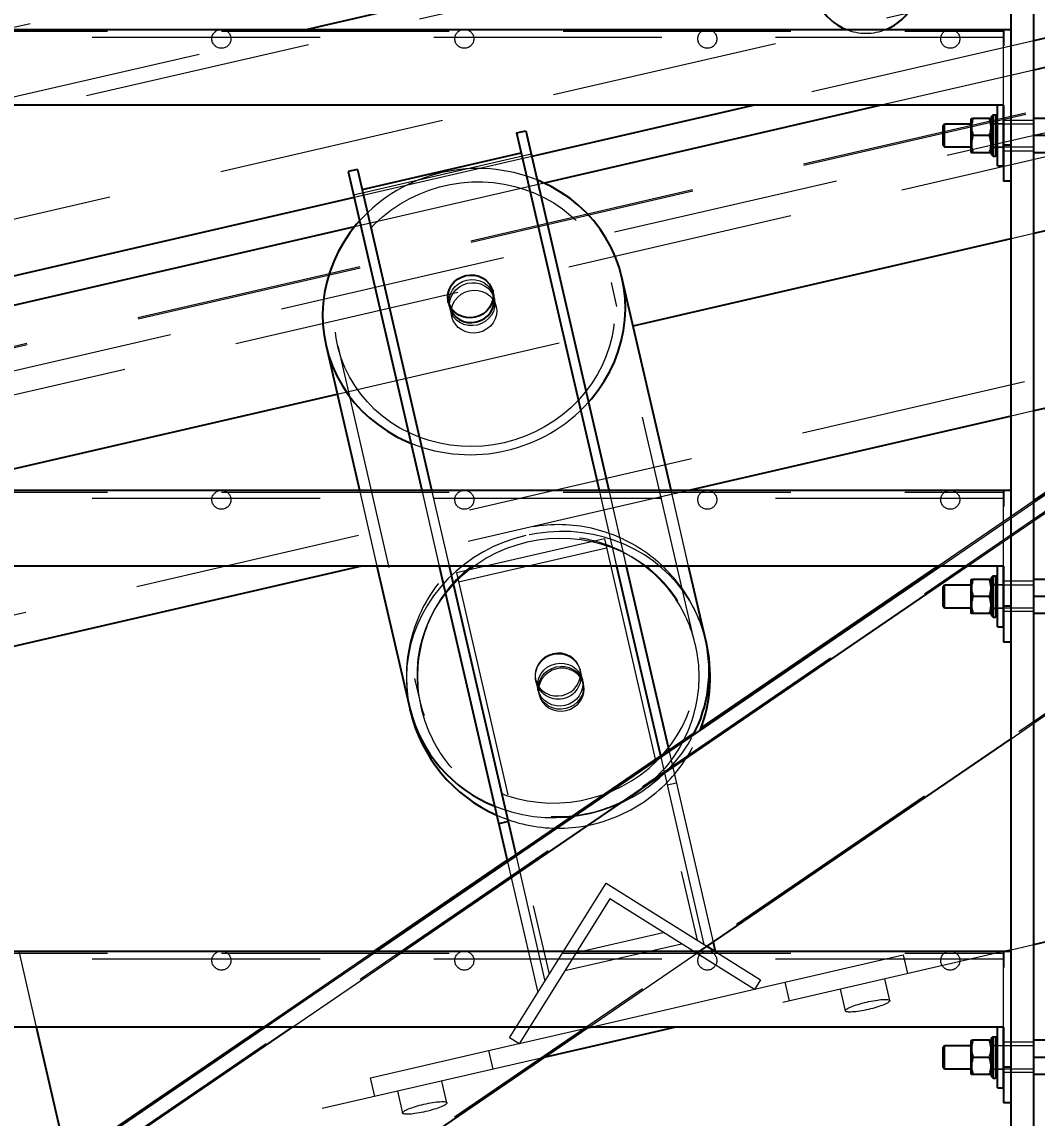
# Model space of a CAD drawing. Header units: millimetres. Extents: x 1293 to 41893, y 1011 to 26911.
# Drawn here: x 13356.9 to 13639.9, y 5662.5 to 5968.2 of the extents above; entities that cross this region are included whole.
import ezdxf

# ---------------------------------------------------------------- set-up
doc = ezdxf.new("R2010")
doc.units = ezdxf.units.MM
doc.header["$LTSCALE"] = 50
doc.linetypes.add('HIDDEN', pattern=[1.905, 1.27, -0.635])
doc.layers.add('CAPA_1', color=7, linetype='Continuous')
doc.layers.add('STRUC', color=4, linetype='Continuous')
doc.styles.add('SLDTEXTSTYLE0', font='TXT', dxfattribs={"width": 0.75})
doc.dimstyles.new('SLDDIMSTYLE0', dxfattribs={"dimtxt": 100, "dimasz": 100, "dimexe": 0, "dimexo": 0.0625, "dimgap": 25, "dimtad": 2, "dimdec": 0, "dimlfac": 1.5, "dimrnd": 1e-09, "dimzin": 12, "dimdsep": 46, "dimtxsty": 'SLDTEXTSTYLE0', "dimsah": 1, "dimcen": 0.09, "dimadec": 0, "dimazin": 3, "dimtfac": 1, "dimtdec": 0, "dimtofl": 0, "dimtmove": 0, "dimatfit": 3, "dimfxl": 1, "dimfrac": 2, "dimtolj": 1, "dimtzin": 12, "dimarcsym": 0})
doc.dimstyles.new('SLDDIMSTYLE1', dxfattribs={"dimtxt": 100, "dimasz": 100, "dimexe": 0, "dimexo": 0.0625, "dimgap": 25, "dimtad": 2, "dimdec": 4, "dimlfac": 75, "dimzin": 12, "dimdsep": 46, "dimtxsty": 'SLDTEXTSTYLE0', "dimsah": 1, "dimcen": 0.09, "dimadec": 0, "dimazin": 3, "dimtfac": 1, "dimtdec": 0, "dimtofl": 0, "dimtmove": 0, "dimatfit": 3, "dimfxl": 1, "dimfrac": 2, "dimtolj": 1, "dimtzin": 12, "dimarcsym": 0})

# ---------------------------------------------------------------- blocks, each defined once
blk = doc.blocks.new('_D_3')
at = {"layer": 'CAPA_1', "transparency": 16777216}
blk.add_arc((9899.27, 4708.49), 5214.32, 0, 13, dxfattribs=at)
for points in [[(14979.94, 5881.46), (14986.48, 5780.49), (15016.52, 5787.13)], [(15113.58, 4708.49), (15128.01, 4808.64), (15097.24, 4808.34)]]:
    blk.add_solid(points, dxfattribs=at)
at = {"layer": 'CAPA_1', "transparency": 16777216, "insert": (15196.76, 5413.27), "char_height": 100, "attachment_point": 1, "rotation": 276.5, "style": 'SLDTEXTSTYLE0'}
blk.add_mtext('13°', dxfattribs=at)
blk = doc.blocks.new('_D_5')
at = {"layer": 'CAPA_1', "transparency": 16777216}
for p, q in [((11574.4, 7831.18), (17588.06, 7831.18)), ((17538.06, 7831.18), (17538.06, 4708.49)), ((16485.16, 4708.49), (17588.06, 4708.49))]:
    blk.add_line(p, q, dxfattribs=at)
for points in [[(17538.06, 7831.18), (17522.68, 7731.18), (17553.45, 7731.18)], [(17538.06, 4708.49), (17553.45, 4808.49), (17522.68, 4808.49)]]:
    blk.add_solid(points, dxfattribs=at)
at = {"layer": 'CAPA_1', "transparency": 16777216, "insert": (17409.15, 6122.06), "char_height": 100, "attachment_point": 1, "rotation": 90, "style": 'SLDTEXTSTYLE0'}
blk.add_mtext('4684', dxfattribs=at)

msp = doc.modelspace()

# ---------------------------------------------------------------- linework, layer by layer
at = {"color": 1, "linetype": 'HIDDEN', "lineweight": 18}
for p, q in [((16327.8123211, 6489.1646889), (11124.0071077, 5287.7715924)), ((12647.6649906, 5803.5580313), (13641.5224567, 6033.0081067)), ((13003.6459563, 5861.9832006), (13653.2259994, 6011.9505701)), ((13659.7756989, 5983.580705), (13010.1956557, 5833.6133354)), ((13126.7301497, 5965.6245078), (13630.4968163, 5965.6245078)), ((13344.4276478, 5944.9870078), (13436.1105538, 5966.1536745)), ((13632.6168163, 5966.1536745), (13632.6168163, 5923.8203411)), ((13630.4968163, 5963.8763411), (13126.7301497, 5963.8763411)), ((13638.9601497, 5962.9723371), (13561.0571295, 5944.9870078)), ((13630.4968163, 5944.9870078), (13630.4968163, 5961.5990078)), ((13638.9601497, 5954.8069958), (13596.4251086, 5944.9870078)), ((13017.9460748, 5800.0425821), (13667.526118, 5950.0099516)), ((13018.0290726, 5799.6830792), (13667.6091158, 5949.6504487)), ((11109.0187386, 5352.5451709), (13669.0136889, 5943.5665743)), ((13627.635983, 5939.8336745), (13627.1068163, 5940.3628411)), ((13627.1068163, 5940.362722), (13627.635983, 5939.8335717)), ((13630.493483, 5939.6953411), (13627.1068163, 5939.6953411)), ((13628.270983, 5939.8336745), (13627.635983, 5939.8336745)), ((13628.270983, 5939.8335717), (13627.635983, 5939.8335717)), ((13628.8001497, 5940.3628411), (13628.270983, 5939.8336745)), ((13628.270983, 5939.8335717), (13628.8001497, 5940.362722)), ((13630.493483, 5939.7800078), (13628.8001497, 5939.7800078)), ((13638.9601497, 5940.7536745), (13630.4968163, 5940.7536745)), ((13638.9601497, 5939.6953411), (13630.4968163, 5939.6953411)), ((13664.0175621, 5935.5711002), (12670.160096, 5706.1210248)), ((13627.1068163, 5933.3453411), (13630.493483, 5933.3453411)), ((13627.1068163, 5932.6778411), (13627.635983, 5933.2070078)), ((13627.635983, 5933.2070078), (13628.270983, 5933.2070078)), ((13628.270983, 5933.2070078), (13628.8001497, 5932.6778411)), ((13628.8001497, 5933.2606745), (13630.493483, 5933.2606745)), ((13630.4968163, 5933.3453411), (13638.9601497, 5933.3453411)), ((13630.4968163, 5932.2870078), (13638.9601497, 5932.2870078)), ((13632.6168163, 5933.8203411), (13632.6101497, 5933.8203411)), ((13449.3110555, 5920.0281313), (13498.8090548, 5931.4556448)), ((13498.9931131, 5930.6584006), (13449.4951139, 5919.230887)), ((13502.4484777, 5923.290793), (13449.6191994, 5911.0941931)), ((13632.6168163, 5923.8203411), (13632.6101497, 5923.8203411)), ((13632.6101497, 5907.7940456), (13638.9601497, 5909.2600586)), ((13544.1865414, 5796.0656092), (13521.2244575, 5895.525322)), ((13489.0941479, 5888.8504409), (13488.6139878, 5890.930243)), ((13476.239488, 5888.0733646), (13476.7196481, 5885.9935625)), ((13444.7687373, 5864.4274385), (13527.2654028, 5883.4732944)), ((13444.9150419, 5877.9079053), (13467.8771259, 5778.4481925)), ((13638.9601497, 5859.7048771), (13632.6101497, 5858.2388641)), ((13126.7301497, 5837.0669859), (13630.4968163, 5837.0669859)), ((13450.9632278, 5837.5961525), (13455.8499378, 5816.4294859)), ((13543.1967423, 5837.5961525), (13451.5138363, 5816.4294859)), ((13468.3419773, 5837.5961525), (13473.2286874, 5816.4294859)), ((13471.057407, 5837.5961525), (13475.944117, 5816.4294859)), ((13517.7627964, 5837.5961525), (13522.6495064, 5816.4294859)), ((13520.478226, 5837.5961525), (13525.3649361, 5816.4294859)), ((13542.7436856, 5816.4294859), (13537.8569756, 5837.5961525)), ((13632.6168163, 5837.5961525), (13632.6168163, 5795.2628192)), ((13630.4968163, 5835.3188192), (13126.7301497, 5835.3188192)), ((13630.4968163, 5816.4294859), (13630.4968163, 5833.0414859)), ((13519.2624462, 5824.043365), (13478.0141134, 5814.520437)), ((13519.2624462, 5824.043365), (13545.1046417, 5712.1085184)), ((13519.8576292, 5821.4653442), (13478.6092964, 5811.9424162)), ((13478.0141134, 5814.520437), (13503.856309, 5702.5855904)), ((13627.635983, 5811.2761525), (13627.1068163, 5811.8053192)), ((13627.1068163, 5811.8052001), (13627.635983, 5811.2760498)), ((13630.493483, 5811.1378192), (13627.1068163, 5811.1378192)), ((13628.270983, 5811.2761525), (13627.635983, 5811.2761525)), ((13628.270983, 5811.2760498), (13627.635983, 5811.2760498)), ((13628.8001497, 5811.8053192), (13628.270983, 5811.2761525)), ((13628.270983, 5811.2760498), (13628.8001497, 5811.8052001)), ((13630.493483, 5811.2224859), (13628.8001497, 5811.2224859)), ((13638.9601497, 5812.1961525), (13630.4968163, 5812.1961525)), ((13638.9601497, 5811.1378192), (13630.4968163, 5811.1378192)), ((13627.1068163, 5804.7878192), (13630.493483, 5804.7878192)), ((13627.1068163, 5804.1203192), (13627.635983, 5804.6494859)), ((13627.635983, 5804.6494859), (13628.270983, 5804.6494859)), ((13628.270983, 5804.6494859), (13628.8001497, 5804.1203192)), ((13628.8001497, 5804.7031525), (13630.493483, 5804.7031525)), ((13630.4968163, 5804.7878192), (13638.9601497, 5804.7878192)), ((13638.9601497, 5803.7294859), (13630.4968163, 5803.7294859)), ((13632.6168163, 5805.2628192), (13632.6101497, 5805.2628192)), ((13632.6168163, 5795.2628192), (13632.6101497, 5795.2628192)), ((13513.1147677, 5784.8057059), (13512.4633611, 5787.627258)), ((13500.0888612, 5784.7703796), (13500.7402679, 5781.9488275)), ((13513.440471, 5783.3949298), (13513.3183323, 5783.9239708)), ((13500.9438324, 5781.0670924), (13501.0659712, 5780.5380514)), ((13537.3058247, 5764.7078146), (13549.5742667, 5711.5673542)), ((13534.9602999, 5763.105581), (13547.008564, 5710.9188157)), ((13536.7411709, 5755.3917812), (13539.3191917, 5755.9869642)), ((13492.2717477, 5733.9449293), (13500.6837685, 5697.5084644)), ((13494.6172726, 5735.5471629), (13502.6666063, 5700.6816682)), ((13492.7991127, 5684.8903775), (13519.7190114, 5727.9712208)), ((13519.7190114, 5727.9712208), (13547.8526948, 5710.3913443)), ((13520.7290704, 5723.5961744), (13495.4916655, 5683.2078839)), ((13561.117361, 5698.3587695), (13520.7290704, 5723.5961744)), ((13511.4038958, 5708.6727756), (13535.6524693, 5714.2709999)), ((13126.7301497, 5708.5094639), (13630.4968163, 5708.5094639)), ((13360.9706718, 5687.8719639), (13356.0839618, 5709.0386306)), ((13508.2313554, 5703.5956495), (13540.7295954, 5711.0984594)), ((13630.9005575, 5709.0386306), (13539.2176515, 5687.8719639)), ((13550.0174892, 5709.0386306), (13562.7998547, 5701.0513222)), ((13550.1580686, 5709.0386306), (13550.1817678, 5708.9359779)), ((13632.6101497, 5709.433321), (13638.9601497, 5710.8993341)), ((13632.6168163, 5709.0386306), (13632.6168163, 5666.7052973)), ((13630.4968163, 5706.7612973), (13126.7301497, 5706.7612973)), ((13561.1485868, 5698.4087412), (13602.5421392, 5707.9651958)), ((13602.5421392, 5707.9651958), (13603.7418782, 5702.7685554)), ((13630.4968163, 5687.8719639), (13630.4968163, 5704.4839639)), ((13562.7998547, 5701.0513222), (13561.117361, 5698.3587695)), ((13569.543473, 5700.3468534), (13570.743212, 5695.150213)), ((13598.7939721, 5695.2310262), (13597.3922332, 5701.3026244)), ((13515.5087902, 5687.8719639), (13561.0673893, 5698.3899953)), ((13585.0177334, 5698.445746), (13586.4194723, 5692.3741478)), ((13495.5228912, 5683.2578556), (13514.5686089, 5687.654906)), ((13495.4416937, 5683.2391096), (13492.7991127, 5684.8903775)), ((13454.0481413, 5673.6826551), (13495.4416937, 5683.2391096)), ((13488.2465465, 5676.1043571), (13487.0468075, 5681.3009974)), ((13495.4916655, 5683.2078839), (13495.4416937, 5683.2391096)), ((13627.635983, 5682.7186306), (13627.1068163, 5683.2477973)), ((13627.1068163, 5683.2476781), (13627.635983, 5682.7185279)), ((13630.493483, 5682.5802973), (13627.1068163, 5682.5802973)), ((13628.270983, 5682.7186306), (13627.635983, 5682.7186306)), ((13628.270983, 5682.7185279), (13627.635983, 5682.7185279)), ((13628.8001497, 5683.2477973), (13628.270983, 5682.7186306)), ((13628.270983, 5682.7185279), (13628.8001497, 5683.2476781)), ((13630.493483, 5682.6649639), (13628.8001497, 5682.6649639)), ((13638.9601497, 5683.6386306), (13630.4968163, 5683.6386306)), ((13638.9601497, 5682.5802973), (13630.4968163, 5682.5802973)), ((13502.4650971, 5679.3869682), (13366.4270366, 5647.9801072)), ((13627.1068163, 5676.2302973), (13630.493483, 5676.2302973)), ((13627.1068163, 5675.5627973), (13627.635983, 5676.0919639)), ((13627.635983, 5676.0919639), (13628.270983, 5676.0919639)), ((13628.270983, 5676.0919639), (13628.8001497, 5675.5627973)), ((13628.8001497, 5676.1456306), (13630.493483, 5676.1456306)), ((13630.4968163, 5676.2302973), (13638.9601497, 5676.2302973)), ((13638.9601497, 5675.1719639), (13630.4968163, 5675.1719639)), ((13632.6168163, 5676.7052973), (13632.6101497, 5676.7052973)), ((13455.2478803, 5668.4860147), (13454.0481413, 5673.6826551)), ((13475.3737639, 5666.737226), (13473.972025, 5672.8088242)), ((13461.5975252, 5669.9519458), (13462.9992641, 5663.8803476)), ((13632.6168163, 5666.7052973), (13632.6101497, 5666.7052973))]:
    msp.add_line(p, q, dxfattribs=at)
at = {"color": 7, "linetype": 'Continuous', "lineweight": 25}
for p, q in [((13632.6101497, 4721.8176909), (13632.6101497, 6351.8262403)), ((13638.9601497, 4708.4843575), (13638.9601497, 6351.8262403)), ((13436.1105538, 5966.1536745), (13632.6101497, 6011.5191807)), ((13124.6101497, 5966.1536745), (13632.6168163, 5966.1536745)), ((13630.4968163, 5966.1536745), (13630.4968163, 5961.5990078)), ((13645.3101497, 5964.4383502), (13638.9601497, 5962.9723371)), ((13645.3101497, 5956.2730088), (13638.9601497, 5954.8069958)), ((13630.4968163, 5944.9870078), (13126.7301497, 5944.9870078)), ((13561.0571295, 5944.9870078), (13498.9931131, 5930.6584006)), ((13596.4251086, 5944.9870078), (13502.4484777, 5923.290793)), ((13628.8001497, 5928.0536745), (13628.8001497, 5944.9870078)), ((13630.493483, 5928.0536745), (13630.493483, 5944.9870078)), ((13630.4968163, 5944.9870078), (13630.4968163, 5923.8203411)), ((13621.5754432, 5941.2828411), (13621.5505663, 5941.2397531)), ((13621.5505663, 5931.8009291), (13621.5505663, 5941.2397531)), ((13626.6577424, 5941.2828411), (13621.9996403, 5941.2828411)), ((13627.1068163, 5941.7445078), (13627.635983, 5942.2736745)), ((13627.635983, 5942.2734961), (13627.1068163, 5941.7443458)), ((13627.1068163, 5941.7445078), (13627.1068163, 5931.2961745)), ((13627.635983, 5942.2736745), (13628.270983, 5942.2736745)), ((13627.635983, 5930.7670078), (13627.635983, 5942.2734961)), ((13627.635983, 5942.2734961), (13628.270983, 5942.2734961)), ((13628.270983, 5942.2736745), (13628.8001497, 5941.7445078)), ((13628.270983, 5942.2734961), (13628.270983, 5930.7670078)), ((13628.8001497, 5941.7443458), (13628.270983, 5942.2734961)), ((13642.6264481, 5941.2828411), (13638.9601497, 5941.2828411)), ((13494.7451729, 5937.2964333), (13497.3231937, 5937.8916163)), ((13497.3231937, 5937.8916163), (13520.478226, 5837.5961525)), ((13614.0893163, 5939.6953411), (13613.5601497, 5939.1661745)), ((13613.5601497, 5939.1661745), (13613.5601497, 5933.8745078)), ((13621.5505663, 5939.6953411), (13614.0893163, 5939.6953411)), ((13614.0893163, 5933.3453411), (13614.0893163, 5939.6953411)), ((13630.4968163, 5939.6953411), (13630.493483, 5939.6953411)), ((13494.7451729, 5937.2964333), (13517.7627964, 5837.5961525)), ((13626.6542191, 5936.5203411), (13622.0031635, 5936.5203411)), ((13642.6264481, 5936.5203411), (13638.9601497, 5936.5203411)), ((13451.6855117, 5921.5050493), (13496.0274694, 5931.7421969)), ((13613.5601497, 5933.8745078), (13614.0893163, 5933.3453411)), ((13614.0893163, 5933.3453411), (13621.5505663, 5933.3453411)), ((13626.6577424, 5931.7578411), (13621.9996403, 5931.7578411)), ((13627.0819395, 5931.7578411), (13627.1068163, 5931.8009291)), ((13630.493483, 5933.3453411), (13630.4968163, 5933.3453411)), ((13632.6101497, 5933.8203411), (13630.4968163, 5933.8203411)), ((13642.6264481, 5931.7578411), (13638.9601497, 5931.7578411)), ((13627.1068163, 5931.2961745), (13627.635983, 5930.7670078)), ((13627.635983, 5930.7670078), (13628.270983, 5930.7670078)), ((13628.270983, 5930.7670078), (13628.8001497, 5931.2961745)), ((13450.4032152, 5927.0592858), (13447.8251944, 5926.4641028)), ((13447.8251944, 5926.4641028), (13468.3419773, 5837.5961525)), ((13450.4032152, 5927.0592858), (13471.0256784, 5837.7335839)), ((13628.8001497, 5928.0536745), (13630.493483, 5928.0536745)), ((13632.6101497, 5923.8203411), (13630.4968163, 5923.8203411)), ((13449.4951139, 5919.230887), (13314.7397339, 5888.1201562)), ((13449.6191994, 5911.0941931), (13316.5294589, 5880.3680054)), ((13638.9601497, 5909.2600586), (13645.3101497, 5910.7260716)), ((13527.2654028, 5883.4732944), (13632.6101497, 5907.7940456)), ((13537.8569756, 5837.5961525), (13524.1552308, 5896.9449296)), ((13488.4104232, 5891.811978), (13488.117038, 5893.0827691)), ((13475.7425382, 5890.2258907), (13476.0359234, 5888.9550996)), ((13441.6585653, 5877.8990737), (13450.9632278, 5837.5961525)), ((13328.5496696, 5837.5961525), (13444.7687373, 5864.4274385)), ((13645.3101497, 5861.1708902), (13638.9601497, 5859.7048771)), ((13632.6101497, 5858.2388641), (13543.1967423, 5837.5961525)), ((13124.6101497, 5837.5961525), (13632.6168163, 5837.5961525)), ((13471.0256784, 5837.7335839), (13471.057407, 5837.5961525)), ((13630.4968163, 5837.5961525), (13630.4968163, 5833.0414859)), ((13630.4968163, 5816.4294859), (13126.7301497, 5816.4294859)), ((13451.5138363, 5816.4294859), (13337.3744713, 5790.0783371)), ((13455.8499378, 5816.4294859), (13465.0277784, 5776.6758908)), ((13473.2286874, 5816.4294859), (13492.2717477, 5733.9449293)), ((13475.944117, 5816.4294859), (13494.6172726, 5735.5471629)), ((13522.6495064, 5816.4294859), (13534.9602999, 5763.105581)), ((13525.3649361, 5816.4294859), (13537.3058247, 5764.7078146)), ((13547.5244439, 5795.7217468), (13542.7436856, 5816.4294859)), ((13628.8001497, 5799.4961525), (13628.8001497, 5816.4294859)), ((13630.493483, 5799.4961525), (13630.493483, 5816.4294859)), ((13630.4968163, 5816.4294859), (13630.4968163, 5795.2628192)), ((13621.5754432, 5812.7253192), (13621.5505663, 5812.6822312)), ((13621.5505663, 5803.2434072), (13621.5505663, 5812.6822312)), ((13626.6577424, 5812.7253192), (13621.9996403, 5812.7253192)), ((13627.1068163, 5813.1869859), (13627.635983, 5813.7161525)), ((13627.635983, 5813.7159742), (13627.1068163, 5813.1868239)), ((13627.1068163, 5813.1869859), (13627.1068163, 5802.7386525)), ((13627.635983, 5813.7161525), (13628.270983, 5813.7161525)), ((13627.635983, 5802.2094859), (13627.635983, 5813.7159742)), ((13627.635983, 5813.7159742), (13628.270983, 5813.7159742)), ((13628.270983, 5813.7161525), (13628.8001497, 5813.1869859)), ((13628.270983, 5813.7159742), (13628.270983, 5802.2094859)), ((13628.8001497, 5813.1868239), (13628.270983, 5813.7159742)), ((13642.6264481, 5812.7253192), (13638.9601497, 5812.7253192)), ((13614.0893163, 5811.1378192), (13613.5601497, 5810.6086525)), ((13613.5601497, 5810.6086525), (13613.5601497, 5805.3169859)), ((13621.5505663, 5811.1378192), (13614.0893163, 5811.1378192)), ((13614.0893163, 5804.7878192), (13614.0893163, 5811.1378192)), ((13630.4968163, 5811.1378192), (13630.493483, 5811.1378192)), ((13626.6542191, 5807.9628192), (13622.0031635, 5807.9628192)), ((13642.6264481, 5807.9628192), (13638.9601497, 5807.9628192)), ((13613.5601497, 5805.3169859), (13614.0893163, 5804.7878192)), ((13614.0893163, 5804.7878192), (13621.5505663, 5804.7878192)), ((13627.0819395, 5803.2003192), (13627.1068163, 5803.2434072)), ((13630.493483, 5804.7878192), (13630.4968163, 5804.7878192)), ((13632.6101497, 5805.2628192), (13630.4968163, 5805.2628192)), ((13626.6577424, 5803.2003192), (13621.9996403, 5803.2003192)), ((13627.1068163, 5802.7386525), (13627.635983, 5802.2094859)), ((13627.635983, 5802.2094859), (13628.270983, 5802.2094859)), ((13628.270983, 5802.2094859), (13628.8001497, 5802.7386525)), ((13642.6264481, 5803.2003192), (13638.9601497, 5803.2003192)), ((13628.8001497, 5799.4961525), (13630.493483, 5799.4961525)), ((13632.6101497, 5795.2628192), (13630.4968163, 5795.2628192)), ((13465.1534462, 5776.131564), (13465.0896102, 5776.4124234)), ((13492.3992132, 5745.1546336), (13489.8211924, 5744.5594506)), ((13549.5742667, 5711.5673542), (13550.1580686, 5709.0386306)), ((13638.9601497, 5710.8993341), (13645.3101497, 5712.3653471)), ((13124.6101497, 5709.0386306), (13632.6168163, 5709.0386306)), ((13547.8526948, 5710.3913443), (13550.0174892, 5709.0386306)), ((13630.4968163, 5709.0386306), (13630.4968163, 5704.4839639)), ((13630.9005575, 5709.0386306), (13632.6101497, 5709.433321)), ((13630.4968163, 5687.8719639), (13126.7301497, 5687.8719639)), ((13368.5620604, 5654.9900474), (13360.9706718, 5687.8719639)), ((13539.2176515, 5687.8719639), (13502.4650971, 5679.3869682)), ((13514.5686089, 5687.654906), (13515.5087902, 5687.8719639)), ((13628.8001497, 5670.9386306), (13628.8001497, 5687.8719639)), ((13630.493483, 5670.9386306), (13630.493483, 5687.8719639)), ((13630.4968163, 5687.8719639), (13630.4968163, 5666.7052973)), ((13621.5754432, 5684.1677973), (13621.5505663, 5684.1247092)), ((13621.5505663, 5674.6858853), (13621.5505663, 5684.1247092)), ((13626.6577424, 5684.1677973), (13621.9996403, 5684.1677973)), ((13627.1068163, 5684.6294639), (13627.635983, 5685.1586306)), ((13627.635983, 5685.1584522), (13627.1068163, 5684.629302)), ((13627.1068163, 5684.6294639), (13627.1068163, 5674.1811306)), ((13627.635983, 5685.1586306), (13628.270983, 5685.1586306)), ((13627.635983, 5673.6519639), (13627.635983, 5685.1584522)), ((13627.635983, 5685.1584522), (13628.270983, 5685.1584522)), ((13628.270983, 5685.1586306), (13628.8001497, 5684.6294639)), ((13628.270983, 5685.1584522), (13628.270983, 5673.6519639)), ((13628.8001497, 5684.629302), (13628.270983, 5685.1584522)), ((13642.6264481, 5684.1677973), (13638.9601497, 5684.1677973)), ((13614.0893163, 5682.5802973), (13613.5601497, 5682.0511306)), ((13613.5601497, 5682.0511306), (13613.5601497, 5676.7594639)), ((13621.5505663, 5682.5802973), (13614.0893163, 5682.5802973)), ((13614.0893163, 5676.2302973), (13614.0893163, 5682.5802973)), ((13630.4968163, 5682.5802973), (13630.493483, 5682.5802973)), ((13626.6542191, 5679.4052973), (13622.0031635, 5679.4052973)), ((13642.6264481, 5679.4052973), (13638.9601497, 5679.4052973)), ((13613.5601497, 5676.7594639), (13614.0893163, 5676.2302973)), ((13614.0893163, 5676.2302973), (13621.5505663, 5676.2302973)), ((13630.493483, 5676.2302973), (13630.4968163, 5676.2302973)), ((13632.6101497, 5676.7052973), (13630.4968163, 5676.7052973)), ((13626.6577424, 5674.6427973), (13621.9996403, 5674.6427973)), ((13627.0819395, 5674.6427973), (13627.1068163, 5674.6858853)), ((13627.1068163, 5674.1811306), (13627.635983, 5673.6519639)), ((13627.635983, 5673.6519639), (13628.270983, 5673.6519639)), ((13628.270983, 5673.6519639), (13628.8001497, 5674.1811306)), ((13642.6264481, 5674.6427973), (13638.9601497, 5674.6427973)), ((13628.8001497, 5670.9386306), (13630.493483, 5670.9386306)), ((13632.6101497, 5666.7052973), (13630.4968163, 5666.7052973))]:
    msp.add_line(p, q, dxfattribs=at)
at = {"color": 1, "linetype": 'HIDDEN', "lineweight": 18, "flags": 128}
for points in [[(13491.3472279, 5850.8629163), (13488.3656364, 5850.2881223), (13485.3521948, 5849.9324136), (13482.3250263, 5849.7979294), (13479.3023366, 5849.8854785), (13476.3023046, 5850.1945343), (13473.3429728, 5850.7232383), (13470.4421391, 5851.4684106), (13467.6172492, 5852.4255698), (13464.8852925, 5853.5889594), (13462.2626992, 5854.9515826), (13459.765242, 5856.5052444), (13457.4079409, 5858.2406009), (13455.2049729, 5860.1472156), (13453.1695869, 5862.2136217), (13451.3140241, 5864.4273917), (13449.6494439, 5866.7752117), (13448.1858574, 5869.2429616), (13446.9320667, 5871.8158001), (13445.8956122, 5874.4782539), (13445.0827274, 5877.2143106), (13444.4983011, 5880.0075153), (13444.1458479, 5882.8410693), (13444.0274877, 5885.6979313), (13444.1439323, 5888.5609197), (13444.4944812, 5891.4128163), (13445.0770264, 5894.2364693), (13445.8880643, 5897.0148971), (13446.9227173, 5899.7313898), (13448.1747627, 5902.36961), (13449.6366707, 5904.9136913), (13451.2996492, 5907.3483333), (13453.1536968, 5909.6588936), (13455.187663, 5911.8314764), (13457.3893154, 5913.8530155), (13459.745413, 5915.711353), (13462.2417858, 5917.3953128), (13464.8634205, 5918.8947672), (13467.5945502, 5920.2006985), (13470.4187496, 5921.3052525), (13473.3190335, 5922.2017864), (13476.2779594, 5922.8849082), (13479.277732, 5923.3505097), (13482.3003102, 5923.5957907), (13485.3275159, 5923.6192759), (13488.3411431, 5923.4208242), (13491.3230675, 5923.001629), (13494.2553555, 5922.3642115), (13497.120372, 5921.5124051), (13499.9008863, 5920.4513327), (13502.5801763, 5919.1873758), (13505.1421282, 5917.7281359), (13507.5713342, 5916.0823891), (13509.8531849, 5914.260033), (13511.9739568, 5912.2720275), (13513.9208954, 5910.1303288), (13515.6822915, 5907.8478173), (13517.2475521, 5905.4382202), (13518.6072633, 5902.9160291), (13519.7532477, 5900.2964129), (13520.6786132, 5897.5951262), (13521.3777946, 5894.8284148), (13521.8465869, 5892.012918), (13522.0821707, 5889.1655687), (13522.0831293, 5886.3034911), (13521.8494568, 5883.443898), (13521.3825586, 5880.6039875), (13520.6852426, 5877.800839), (13519.7617026, 5875.051311), (13518.617493, 5872.3719395), (13517.259495, 5869.7788386), (13515.6958758, 5867.2876034), (13513.9360393, 5864.9132166), (13511.9905693, 5862.669958), (13509.8711661, 5860.5713188), (13507.590576, 5858.6299205), (13505.1625148, 5856.8574389), (13502.6015851, 5855.2645338), (13499.9231886, 5853.8607853), (13497.1434336, 5852.6546356), (13494.2790377, 5851.6533386), (13491.3472279, 5850.8629163)], [(13476.0359234, 5888.9550996), (13475.8929411, 5890.1168239), (13475.9932261, 5891.2887978), (13476.3329245, 5892.4259832), (13476.8989819, 5893.4846786), (13477.6696449, 5894.4241989), (13478.6152975, 5895.2084389), (13479.6995987, 5895.8072607), (13480.8808795, 5896.1976519), (13482.1137439, 5896.36461), (13483.3508136, 5896.3017189), (13484.5445487, 5896.0113955), (13485.6490746, 5895.5047967), (13486.6219451, 5894.8013908), (13487.4257733, 5893.9282093), (13488.0296684, 5892.9188082), (13488.4104232, 5891.811978)], [(13483.7690316, 5883.6876907), (13482.5361673, 5883.5207326), (13481.2990976, 5883.5836237), (13480.1053625, 5883.8739471), (13479.0008365, 5884.380546), (13478.027966, 5885.0839518), (13477.2241379, 5885.9571333), (13476.6202427, 5886.9665345), (13476.239488, 5888.0733646), (13476.0965057, 5889.2350888), (13476.1967907, 5890.4070628), (13476.5364891, 5891.5442482), (13477.1025465, 5892.6029435), (13477.8732095, 5893.5424638), (13478.8188621, 5894.3267039), (13479.9031633, 5894.9255257), (13481.0844441, 5895.3159169), (13482.3173085, 5895.482875), (13483.5543782, 5895.4199839), (13484.7481133, 5895.1296604), (13485.8526392, 5894.6230616), (13486.8255097, 5893.9196557), (13487.6293378, 5893.0464743), (13488.233233, 5892.0370731), (13488.6139878, 5890.930243), (13488.75697, 5889.7685187), (13488.656685, 5888.5965448), (13488.3169866, 5887.4593594), (13487.7509293, 5886.400664), (13486.9802662, 5885.4611437), (13486.0346136, 5884.6769037), (13484.9503124, 5884.0780819), (13483.7690316, 5883.6876907)], [(13484.2491918, 5881.6078886), (13483.0163274, 5881.4409305), (13481.7792577, 5881.5038216), (13480.5855226, 5881.794145), (13479.4809967, 5882.3007438), (13478.5081262, 5883.0041497), (13477.7042981, 5883.8773312), (13477.1004029, 5884.8867323), (13476.7196481, 5885.9935625), (13476.5766659, 5887.1552867), (13476.6769509, 5888.3272607), (13477.0166493, 5889.464446), (13477.5827066, 5890.5231414), (13478.3533697, 5891.4626617), (13479.2990222, 5892.2469017), (13480.3833235, 5892.8457235), (13481.5646042, 5893.2361147), (13482.7974686, 5893.4030729), (13484.0345383, 5893.3401818), (13485.2282734, 5893.0498583), (13486.3327994, 5892.5432595), (13487.3056698, 5891.8398536), (13488.109498, 5890.9666721), (13488.7133931, 5889.957271), (13489.0941479, 5888.8504409), (13489.2371302, 5887.6887166), (13489.1368452, 5886.5167426), (13488.7971468, 5885.3795573), (13488.2310894, 5884.3208619), (13487.4604264, 5883.3813416), (13486.5147738, 5882.5971016), (13485.4304726, 5881.9982798), (13484.2491918, 5881.6078886)], [(13497.327486, 5824.9595727), (13494.2700164, 5824.1395405), (13491.2796898, 5823.1073283), (13488.3732292, 5821.8687089), (13485.5668888, 5820.4306089), (13482.8763628, 5818.8010708), (13480.3166976, 5816.9892078), (13477.9022081, 5815.0051524), (13475.6463969, 5812.8600003), (13473.5618795, 5810.565748), (13471.6603133, 5808.135226), (13469.9523328, 5805.5820267), (13468.4474895, 5802.9204287), (13467.1541992, 5800.1653166), (13466.0796946, 5797.3320982), (13465.2299846, 5794.436618), (13464.6098211, 5791.4950687), (13464.2226725, 5788.5239006), (13464.0707038, 5785.5397297), (13464.1547648, 5782.5592447), (13464.4743855, 5779.5991136), (13465.0277784, 5776.6758908)], [(13547.5244439, 5795.7217468), (13546.7403736, 5798.5917135), (13545.7300107, 5801.3923741), (13544.4990056, 5804.1080662), (13543.0542426, 5806.7236026), (13541.4038014, 5809.224356), (13539.5569119, 5811.5963413), (13537.5239026, 5813.8262933), (13535.316143, 5815.9017413), (13532.9459798, 5817.8110785), (13530.4266678, 5819.5436271), (13527.7722961, 5821.089698), (13524.9977091, 5822.440645), (13522.1184233, 5823.5889129), (13519.1505408, 5824.5280803), (13516.1106593, 5825.252895), (13513.0157791, 5825.7593033), (13509.8832078, 5826.0444735), (13506.7304642, 5826.1068105), (13503.5751797, 5825.9459659), (13500.4349999, 5825.5628391), (13497.327486, 5824.9595727)], [(13497.7543554, 5823.1105982), (13494.8225456, 5822.3201759), (13491.9581498, 5821.3188789), (13489.1783947, 5820.1127292), (13486.4999983, 5818.7089807), (13483.9390686, 5817.1160756), (13481.5110073, 5815.343594), (13479.2304172, 5813.4021957), (13477.111014, 5811.3035565), (13475.165544, 5809.0602979), (13473.4057075, 5806.6859111), (13471.8420884, 5804.1946759), (13470.4840904, 5801.601575), (13469.3398807, 5798.9222035), (13468.4163407, 5796.1726755), (13467.7190248, 5793.369527), (13467.2521265, 5790.5296164), (13467.018454, 5787.6700234), (13467.0194126, 5784.8079458), (13467.2549964, 5781.9605964), (13467.7237888, 5779.1450997), (13468.4229702, 5776.3783883), (13469.3483357, 5773.6771016), (13470.4943201, 5771.0574854), (13471.8540313, 5768.5352943), (13473.4192918, 5766.1256972), (13475.180688, 5763.8431857), (13477.1276266, 5761.701487), (13479.2483985, 5759.7134815), (13481.5302491, 5757.8911254), (13483.9594551, 5756.2453786), (13486.5214071, 5754.7861387), (13489.200697, 5753.5221817), (13491.9812114, 5752.4611094), (13494.8462278, 5751.609303), (13497.7785158, 5750.9718855), (13500.7604403, 5750.5526903), (13503.7740675, 5750.3542386), (13506.8012732, 5750.3777238), (13509.8238513, 5750.6230048), (13512.8236239, 5751.0886062), (13515.7825498, 5751.7717281), (13518.6828338, 5752.668262), (13521.5070331, 5753.772816), (13524.2381628, 5755.0787473), (13526.8597975, 5756.5782017), (13529.3561704, 5758.2621615), (13531.7122679, 5760.120499), (13533.9139203, 5762.1420381), (13535.9478866, 5764.3146208), (13537.8019342, 5766.6251812), (13539.4649126, 5769.0598231), (13540.9268206, 5771.6039045), (13542.1788661, 5774.2421247), (13543.213519, 5776.9586174), (13544.0245569, 5779.7370452), (13544.6071021, 5782.5606982), (13544.9576511, 5785.4125948), (13545.0740956, 5788.2755832), (13544.9557354, 5791.1324452), (13544.6032823, 5793.9659992), (13544.0188559, 5796.7592039), (13543.2059711, 5799.4952606), (13542.1695167, 5802.1577144), (13540.915726, 5804.7305529), (13539.4521394, 5807.1983028), (13537.7875592, 5809.5461228), (13535.9319964, 5811.7598928), (13533.8966104, 5813.8262989), (13531.6936424, 5815.7329136), (13529.3363413, 5817.4682701), (13526.8388841, 5819.0219319), (13524.2162909, 5820.3845551), (13521.4843341, 5821.5479446), (13518.6594443, 5822.5051038), (13515.7586105, 5823.2502762), (13512.7992787, 5823.7789801), (13509.7992467, 5824.088036), (13506.7765571, 5824.1755851), (13503.7493885, 5824.0411009), (13500.7359469, 5823.6853922), (13497.7543554, 5823.1105982)], [(13504.9338174, 5792.0129319), (13503.7525366, 5791.6225407), (13502.6682354, 5791.0237189), (13501.7225828, 5790.2394789), (13500.9519197, 5789.2999586), (13500.3858624, 5788.2412632), (13500.046164, 5787.1040778), (13499.945879, 5785.9321039), (13500.0888612, 5784.7703796), (13500.469616, 5783.6635495), (13501.0735112, 5782.6541483), (13501.8773393, 5781.7809669), (13502.8502098, 5781.077561), (13503.9547358, 5780.5709622), (13505.1484709, 5780.2806387), (13506.3855405, 5780.2177476), (13507.6184049, 5780.3847057), (13508.7996857, 5780.7750969), (13509.8839869, 5781.3739187), (13510.8296395, 5782.1581587), (13511.6003025, 5783.0976791), (13512.1663599, 5784.1563744), (13512.5060583, 5785.2935598), (13512.6063433, 5786.4655337), (13512.4633611, 5787.627258), (13512.0826063, 5788.7340881), (13511.4787111, 5789.7434893), (13510.674883, 5790.6166707), (13509.7020125, 5791.3200766), (13508.5974865, 5791.8266755), (13507.4037514, 5792.1169989), (13506.1666817, 5792.17989), (13504.9338174, 5792.0129319)], [(13505.585224, 5789.1913798), (13506.8180884, 5789.3583379), (13508.0551581, 5789.2954468), (13509.2488932, 5789.0051233), (13510.3534191, 5788.4985245), (13511.3262896, 5787.7951186), (13512.1301178, 5786.9219372), (13512.7340129, 5785.912536), (13513.1147677, 5784.8057059), (13513.2577499, 5783.6439816), (13513.1574649, 5782.4720077), (13512.8177665, 5781.3348223), (13512.2517092, 5780.2761269), (13511.4810461, 5779.3366066), (13510.5353936, 5778.5523666), (13509.4510923, 5777.9535448), (13508.2698116, 5777.5631536), (13507.0369472, 5777.3961955), (13505.7998775, 5777.4590866), (13504.6061424, 5777.74941), (13503.5016164, 5778.2560088), (13502.528746, 5778.9594147), (13501.7249178, 5779.8325962), (13501.1210227, 5780.8419973), (13500.7402679, 5781.9488275), (13500.5972856, 5783.1105517), (13500.6975706, 5784.2825257), (13501.037269, 5785.419711), (13501.6033264, 5786.4784064), (13502.3739894, 5787.4179267), (13503.319642, 5788.2021667), (13504.4039432, 5788.8009885), (13505.585224, 5789.1913798)], [(13505.7887886, 5788.3096447), (13507.021653, 5788.4766028), (13508.2587226, 5788.4137117), (13509.4524578, 5788.1233883), (13510.5569837, 5787.6167895), (13511.5298542, 5786.9133836), (13512.3336823, 5786.0402021), (13512.9375775, 5785.030801), (13513.3183323, 5783.9239708), (13513.4613145, 5782.7622466), (13513.3610295, 5781.5902726), (13513.0213311, 5780.4530872), (13512.4552738, 5779.3943919), (13511.6846107, 5778.4548716), (13510.7389581, 5777.6706316), (13509.6546569, 5777.0718098), (13508.4733761, 5776.6814185), (13507.2405118, 5776.5144604), (13506.0034421, 5776.5773515), (13504.809707, 5776.867675), (13503.705181, 5777.3742738), (13502.7323105, 5778.0776797), (13501.9284824, 5778.9508611), (13501.3245872, 5779.9602623), (13500.9438324, 5781.0670924), (13500.8008502, 5782.2288167), (13500.9011352, 5783.4007906), (13501.2408336, 5784.537976), (13501.806891, 5785.5966714), (13502.577554, 5786.5361917), (13503.5232066, 5787.3204317), (13504.6075078, 5787.9192535), (13505.7887886, 5788.3096447)], [(13505.9109273, 5787.7806037), (13504.7296466, 5787.3902125), (13503.6453453, 5786.7913907), (13502.6996927, 5786.0071507), (13501.9290297, 5785.0676303), (13501.3629724, 5784.008935), (13501.023274, 5782.8717496), (13500.9229889, 5781.6997757), (13501.0659712, 5780.5380514), (13501.446726, 5779.4312213), (13502.0506211, 5778.4218201), (13502.8544493, 5777.5486387), (13503.8273198, 5776.8452328), (13504.9318457, 5776.338634), (13506.1255808, 5776.0483105), (13507.3626505, 5775.9854194), (13508.5955149, 5776.1523775), (13509.7767957, 5776.5427687), (13510.8610969, 5777.1415905), (13511.8067495, 5777.9258305), (13512.5774125, 5778.8653509), (13513.1434698, 5779.9240462), (13513.4831682, 5781.0612316), (13513.5834533, 5782.2332055), (13513.440471, 5783.3949298), (13513.0597162, 5784.5017599), (13512.4558211, 5785.5111611), (13511.6519929, 5786.3843425), (13510.6791224, 5787.0877484), (13509.5745965, 5787.5943473), (13508.3808614, 5787.8846707), (13507.1437917, 5787.9475618), (13505.9109273, 5787.7806037)], [(13488.6860116, 5749.4764589), (13490.433799, 5748.8087247), (13493.4016815, 5747.8695573), (13496.441563, 5747.1447427), (13499.5364432, 5746.6383343), (13502.6690145, 5746.3531642), (13505.821758, 5746.2908271), (13508.9770425, 5746.4516717), (13512.1172223, 5746.8347985), (13515.2247363, 5747.4380649), (13518.2822059, 5748.2580971), (13521.2725325, 5749.2903093), (13524.1789931, 5750.5289288), (13526.9853335, 5751.9670287), (13529.6758595, 5753.5965668), (13532.2355246, 5755.4084298), (13534.6500142, 5757.3924852), (13536.9058254, 5759.5376373), (13538.9903428, 5761.8318896), (13540.891909, 5764.2624116), (13542.5998895, 5766.8156109), (13544.0038848, 5769.2832754)]]:
    msp.add_lwpolyline(points, dxfattribs=at)
at = {"color": 7, "linetype": 'Continuous', "lineweight": 25, "flags": 128}
for points in [[(13514.8147978, 5862.1271553), (13515.6211297, 5863.0550724), (13517.5226958, 5865.4855944), (13519.2306764, 5868.0387937), (13520.7355197, 5870.7003918), (13522.0288099, 5873.4555039), (13523.1033146, 5876.2887222), (13523.9530246, 5879.1842025), (13524.573188, 5882.1257518), (13524.9603366, 5885.0969199), (13525.1123054, 5888.0810908), (13525.0282443, 5891.0615758), (13524.7086237, 5894.0217068), (13524.1552308, 5896.9449296), (13523.3711605, 5899.8148964), (13522.3607976, 5902.615557), (13521.1297925, 5905.3312491), (13519.6850295, 5907.9467854), (13518.0345883, 5910.4475388), (13516.1876987, 5912.8195241), (13514.1546895, 5915.0494761), (13511.9469299, 5917.1249241), (13509.5767666, 5919.0342613), (13507.0574547, 5920.7668099), (13504.403083, 5922.3128808), (13501.628496, 5923.6638278), (13500.4969976, 5924.1443616)], [(13450.9989983, 5912.716848), (13450.1926664, 5911.7889309), (13448.2911002, 5909.3584089), (13446.5831196, 5906.8052096), (13445.0782764, 5904.1436115), (13443.7849861, 5901.3884995), (13442.7104814, 5898.5552811), (13441.8607714, 5895.6598009), (13441.240608, 5892.7182515), (13440.8534594, 5889.7470834), (13440.7014907, 5886.7629125), (13440.7855517, 5883.7824275), (13441.1051724, 5880.8222965), (13441.6585653, 5877.8990737), (13442.4426356, 5875.029107), (13443.4529984, 5872.2284463), (13444.6840035, 5869.5127542), (13446.1287665, 5866.8972179), (13447.7792078, 5864.3964645), (13449.6260973, 5862.0244792), (13451.6591066, 5859.7945272), (13453.8668662, 5857.7190792), (13456.2370294, 5855.809742), (13458.7563414, 5854.0771934), (13461.410713, 5852.5311225), (13464.1853001, 5851.1801755), (13465.3167985, 5850.6996418)], [(13483.2720818, 5885.8402168), (13482.0392175, 5885.6732587), (13480.8021478, 5885.7361498), (13479.6084127, 5886.0264732), (13478.5038867, 5886.533072), (13477.5310162, 5887.2364779), (13476.7271881, 5888.1096594), (13476.1232929, 5889.1190605), (13475.7425382, 5890.2258907), (13475.5995559, 5891.3876149), (13475.6998409, 5892.5595889), (13476.0395393, 5893.6967742), (13476.6055967, 5894.7554696), (13477.3762597, 5895.6949899), (13478.3219123, 5896.4792299), (13479.4062135, 5897.0780517), (13480.5874943, 5897.4684429), (13481.8203587, 5897.6354011), (13483.0574284, 5897.57251), (13484.2511635, 5897.2821865), (13485.3556894, 5896.7755877), (13486.3285599, 5896.0721818), (13487.132388, 5895.1990003), (13487.7362832, 5894.1895992), (13488.117038, 5893.0827691), (13488.2600202, 5891.9210448), (13488.1597352, 5890.7490708), (13487.8200368, 5889.6118855), (13487.2539795, 5888.5531901), (13486.4833164, 5887.6136698), (13485.5376638, 5886.8294298), (13484.4533626, 5886.230608), (13483.2720818, 5885.8402168)]]:
    msp.add_lwpolyline(points, dxfattribs=at)
at = {"color": 1, "linetype": 'HIDDEN', "lineweight": 18}
for centre, radius in [((13412.4801497, 5963.5078411), 2.6458333), ((13480.213483, 5963.5078411), 2.6458333), ((13547.9468163, 5963.5078411), 2.6458333), ((13615.6801497, 5963.5078411), 2.6458333), ((13412.4801497, 5834.9503192), 2.6458333), ((13480.213483, 5834.9503192), 2.6458333), ((13547.9468163, 5834.9503192), 2.6458333), ((13615.6801497, 5834.9503192), 2.6458333), ((13506.4017789, 5785.654492), 39.1583333), ((13506.4017789, 5785.654492), 6.35), ((13412.4801497, 5706.3927973), 2.6458333), ((13480.213483, 5706.3927973), 2.6458333), ((13547.9468163, 5706.3927973), 2.6458333), ((13615.6801497, 5706.3927973), 2.6458333)]:
    msp.add_circle(centre, radius, dxfattribs=at)
at = {"color": 7, "linetype": 'Continuous', "lineweight": 25}
for centre, radius, start, end in [((13592.2082623, 5979.8866608), 14.8166667, 292.049370514, 247.950619511), ((13481.9977757, 5890.5343201), 6.1674647, 194.836206798, 284.725435415), ((13482.3596611, 5890.6178679), 6.1674647, 281.274564585, 11.163793202), ((13510.0738052, 5787.2550558), 38.3957705, 332.091127151, 12.739050047), ((13506.4017789, 5785.654492), 42.3333333, 339.217292248, 13.389824744), ((13503.0521829, 5785.8609975), 39.118046, 193.580119162, 248.453774146), ((13506.4017789, 5785.654492), 42.3333333, 193, 246.130102354)]:
    msp.add_arc(centre, radius, start, end, dxfattribs=at)
at = {"color": 1, "linetype": 'HIDDEN', "lineweight": 18}
for centre, radius, start, end in [((13592.2082623, 5979.8866608), 14.8166667, 247.950629486, 292.049370514), ((13483.742318, 5883.1953777), 44.0867576, 102.822244545, 137.962089547), ((13484.0057981, 5883.217081), 44.1248451, 68.053569663, 103.162096245), ((13481.8672967, 5891.9250095), 44.4235291, 248.126319146, 317.873680854), ((13506.4017789, 5785.654492), 42.3333333, 13.389824744, 192.610176868), ((13506.4017789, 5785.654492), 42.3333333, 246.130102354, 339.217292248)]:
    msp.add_arc(centre, radius, start, end, dxfattribs=at)
for centre in [(13592.6067222, 5693.802587), (13469.186514, 5665.3087868)]:
    msp.add_ellipse(centre, major_axis=(6.1872499, 1.4284392), ratio=0.166678825, dxfattribs=at)
at = {"color": 7, "linetype": 'Continuous', "lineweight": 25}
for points, knots in [([(13621.9996403, 5941.2828411), (13621.8779295, 5940.870158), (13621.6318664, 5940.0358347), (13621.4958345, 5938.4148964), (13621.8066122, 5937.254337), (13622.0031635, 5936.5203411)], [0, 0, 0, 0, 0.2645663682, 0.5348749116, 1, 1, 1, 1]), ([(13621.6060768, 5941.2828411), (13621.6007852, 5941.2828411), (13621.5810548, 5941.2828411), (13621.8227593, 5941.2828411), (13621.9996403, 5941.2828411)], [0, 0, 0, 0, 0.2681935823, 1, 1, 1, 1]), ([(13626.6542191, 5936.5203411), (13626.7765282, 5936.9333705), (13627.0237936, 5937.7683691), (13627.1623313, 5939.3891626), (13626.8531318, 5940.5495614), (13626.6577424, 5941.2828411)], [0, 0, 0, 0, 0.2648580026, 0.535448761, 1, 1, 1, 1]), ([(13626.6577424, 5941.2828411), (13626.8340862, 5941.2828411), (13627.0750754, 5941.2828411), (13627.0575986, 5941.2828411), (13627.0529105, 5941.2828411)], [0, 0, 0, 0, 0.7317498631, 1, 1, 1, 1]), ([(13622.0031635, 5936.5203411), (13621.8808545, 5936.1073118), (13621.633589, 5935.2723132), (13621.4950514, 5933.6515197), (13621.8042508, 5932.4911209), (13621.9996403, 5931.7578411)], [0, 0, 0, 0, 0.2648580026, 0.535448761, 1, 1, 1, 1]), ([(13626.6577424, 5931.7578411), (13626.7794531, 5932.1705243), (13627.0255163, 5933.0048475), (13627.1615482, 5934.6257858), (13626.8507705, 5935.7863452), (13626.6542191, 5936.5203411)], [0, 0, 0, 0, 0.2645663682, 0.5348749116, 1, 1, 1, 1]), ([(13621.9996403, 5931.7578411), (13621.8232965, 5931.7578411), (13621.5823073, 5931.7578411), (13621.5997841, 5931.7578411), (13621.6044722, 5931.7578411)], [0, 0, 0, 0, 0.7317498631, 1, 1, 1, 1]), ([(13627.0513059, 5931.7578411), (13627.0565975, 5931.7578411), (13627.0763279, 5931.7578411), (13626.8346233, 5931.7578411), (13626.6577424, 5931.7578411)], [0, 0, 0, 0, 0.2681935823, 1, 1, 1, 1]), ([(13621.9996403, 5812.7253192), (13621.8779295, 5812.312636), (13621.6318664, 5811.4783128), (13621.4958345, 5809.8573745), (13621.8066122, 5808.6968151), (13622.0031635, 5807.9628192)], [0, 0, 0, 0, 0.2645663682, 0.5348749116, 1, 1, 1, 1]), ([(13621.6060768, 5812.7253192), (13621.6007852, 5812.7253192), (13621.5810548, 5812.7253192), (13621.8227593, 5812.7253192), (13621.9996403, 5812.7253192)], [0, 0, 0, 0, 0.2681935823, 1, 1, 1, 1]), ([(13626.6542191, 5807.9628192), (13626.7765282, 5808.3758485), (13627.0237936, 5809.2108471), (13627.1623313, 5810.8316406), (13626.8531318, 5811.9920395), (13626.6577424, 5812.7253192)], [0, 0, 0, 0, 0.2648580026, 0.535448761, 1, 1, 1, 1]), ([(13626.6577424, 5812.7253192), (13626.8340862, 5812.7253192), (13627.0750754, 5812.7253192), (13627.0575986, 5812.7253192), (13627.0529105, 5812.7253192)], [0, 0, 0, 0, 0.7317498631, 1, 1, 1, 1]), ([(13622.0031635, 5807.9628192), (13621.8808545, 5807.5497898), (13621.633589, 5806.7147912), (13621.4950514, 5805.0939978), (13621.8042508, 5803.9335989), (13621.9996403, 5803.2003192)], [0, 0, 0, 0, 0.2648580026, 0.535448761, 1, 1, 1, 1]), ([(13626.6577424, 5803.2003192), (13626.7794531, 5803.6130023), (13627.0255163, 5804.4473256), (13627.1615482, 5806.0682639), (13626.8507705, 5807.2288233), (13626.6542191, 5807.9628192)], [0, 0, 0, 0, 0.2645663682, 0.5348749116, 1, 1, 1, 1]), ([(13621.9996403, 5803.2003192), (13621.8232965, 5803.2003192), (13621.5823073, 5803.2003192), (13621.5997841, 5803.2003192), (13621.6044722, 5803.2003192)], [0, 0, 0, 0, 0.7317498631, 1, 1, 1, 1]), ([(13627.0513059, 5803.2003192), (13627.0565975, 5803.2003192), (13627.0763279, 5803.2003192), (13626.8346233, 5803.2003192), (13626.6577424, 5803.2003192)], [0, 0, 0, 0, 0.2681935823, 1, 1, 1, 1]), ([(13621.9996403, 5684.1677973), (13621.8779295, 5683.7551141), (13621.6318664, 5682.9207909), (13621.4958345, 5681.2998525), (13621.8066122, 5680.1392932), (13622.0031635, 5679.4052973)], [0, 0, 0, 0, 0.2645663682, 0.5348749116, 1, 1, 1, 1]), ([(13621.6060768, 5684.1677973), (13621.6007852, 5684.1677973), (13621.5810548, 5684.1677973), (13621.8227593, 5684.1677973), (13621.9996403, 5684.1677973)], [0, 0, 0, 0, 0.2681935823, 1, 1, 1, 1]), ([(13626.6542191, 5679.4052973), (13626.7765282, 5679.8183266), (13627.0237936, 5680.6533252), (13627.1623313, 5682.2741187), (13626.8531318, 5683.4345175), (13626.6577424, 5684.1677973)], [0, 0, 0, 0, 0.2648580026, 0.535448761, 1, 1, 1, 1]), ([(13626.6577424, 5684.1677973), (13626.8340862, 5684.1677973), (13627.0750754, 5684.1677973), (13627.0575986, 5684.1677973), (13627.0529105, 5684.1677973)], [0, 0, 0, 0, 0.7317498631, 1, 1, 1, 1]), ([(13622.0031635, 5679.4052973), (13621.8808545, 5678.9922679), (13621.633589, 5678.1572693), (13621.4950514, 5676.5364758), (13621.8042508, 5675.376077), (13621.9996403, 5674.6427973)], [0, 0, 0, 0, 0.2648580026, 0.535448761, 1, 1, 1, 1]), ([(13626.6577424, 5674.6427973), (13626.7794531, 5675.0554804), (13627.0255163, 5675.8898036), (13627.1615482, 5677.510742), (13626.8507705, 5678.6713013), (13626.6542191, 5679.4052973)], [0, 0, 0, 0, 0.2645663682, 0.5348749116, 1, 1, 1, 1]), ([(13621.9996403, 5674.6427973), (13621.8232965, 5674.6427973), (13621.5823073, 5674.6427973), (13621.5997841, 5674.6427973), (13621.6044722, 5674.6427973)], [0, 0, 0, 0, 0.7317498631, 1, 1, 1, 1]), ([(13627.0513059, 5674.6427973), (13627.0565975, 5674.6427973), (13627.0763279, 5674.6427973), (13626.8346233, 5674.6427973), (13626.6577424, 5674.6427973)], [0, 0, 0, 0, 0.2681935823, 1, 1, 1, 1])]:
    msp.add_open_spline(points, degree=3, knots=knots, dxfattribs=at)
at = {"layer": 'STRUC', "linetype": 'HIDDEN', "lineweight": 18}
for p, q in [((12428.9684297, 5002.446313), (14036.0330775, 6101.0155319)), ((12455.2475598, 4964.0033453), (14062.3122076, 6062.5725642)), ((13612.219034, 5816.4294859), (13638.9601497, 5834.7093768)), ((13613.0216654, 5816.4294859), (13638.9601497, 5834.1481263)), ((13620.5267706, 5816.4294859), (13638.9601497, 5829.0213711)), ((13492.1740227, 5734.3682231), (13546.2358649, 5771.3242198)), ((13632.6101497, 5768.2893637), (13638.9601497, 5772.6270639)), ((13424.1560106, 5687.8719639), (13455.1201057, 5709.0386306)), ((13424.8251006, 5687.8719639), (13455.8111829, 5709.0386306)), ((13432.3302057, 5687.8719639), (13463.316288, 5709.0386306)), ((13514.8863621, 5687.8719639), (13545.8724444, 5709.0386306))]:
    msp.add_line(p, q, dxfattribs=at)
at = {"layer": 'STRUC', "linetype": 'Continuous', "lineweight": 25}
for p, q in [((13638.9601497, 5834.7093768), (13645.3101497, 5839.0501571)), ((13638.9601497, 5834.1481263), (13645.3101497, 5838.4858264)), ((13638.9601497, 5829.0213711), (13645.3101497, 5833.3590712)), ((13455.8111829, 5709.0386306), (13613.0216654, 5816.4294859)), ((13463.316288, 5709.0386306), (13620.5267706, 5816.4294859)), ((13546.2358649, 5771.3242198), (13612.219034, 5816.4294859)), ((13638.9601497, 5772.6270639), (13645.3101497, 5776.964764)), ((13545.8724444, 5709.0386306), (13632.6101497, 5768.2893637)), ((13455.1201057, 5709.0386306), (13492.1740227, 5734.3682231)), ((13267.6146181, 5580.4811086), (13424.8251006, 5687.8719639)), ((13275.1197232, 5580.4811086), (13432.3302057, 5687.8719639)), ((13357.6758796, 5580.4811086), (13514.8863621, 5687.8719639)), ((13379.874612, 5657.6017557), (13424.1560106, 5687.8719639))]:
    msp.add_line(p, q, dxfattribs=at)

# ---------------------------------------------------------------- dimensions: what is measured, and where the dimension line sits
at = {"layer": 'CAPA_1'}
dim = msp.add_linear_dim(base=(17538.0605071, 4708.4929069), p1=(11510.8968592, 7831.1769069), p2=(16421.6646746, 4708.4929069), angle=90, dimstyle='SLDDIMSTYLE0', dxfattribs=at)
dim.commit()
dim.dimension.update_dxf_attribs({"geometry": '_D_5', "text_midpoint": (17538.0605071, 6269.8349069), "dimtype": 160})
dim = msp.add_angular_dim_2l(base=(15080.062669, 5298.7701303), line1=((16421.6646746, 4708.4929069), (6449.8953906, 4708.4929069)), line2=((16705.6180701, 6279.8631045), (11026.6060803, 4968.759879)), dimstyle='SLDDIMSTYLE1', dxfattribs=at)
dim.commit()
dim.dimension.update_dxf_attribs({"geometry": '_D_3', "text_midpoint": (15080.062669, 5298.7701303), "dimtype": 162})

doc.saveas('drawing.dxf')
